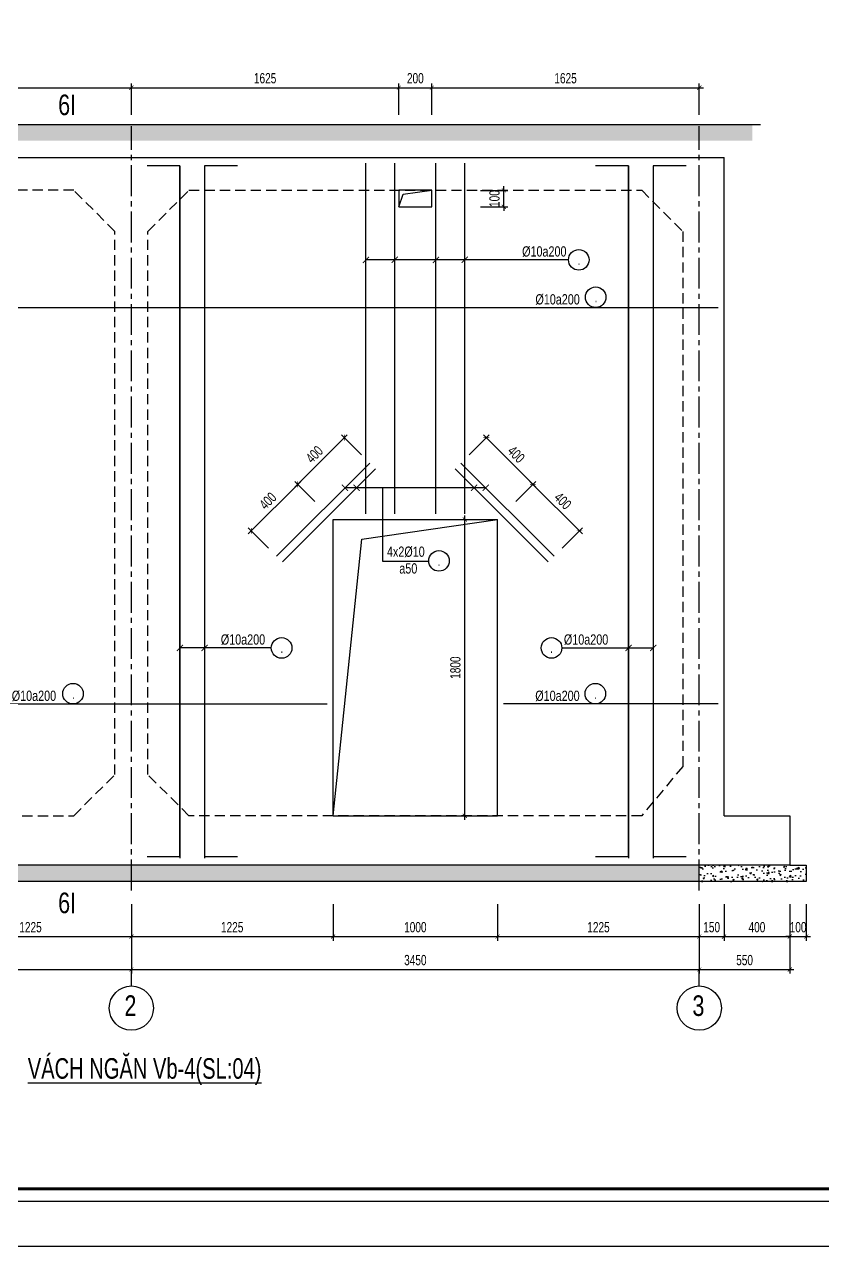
# Model space of a CAD drawing. Header units: millimetres. Extents: x -743195 to -406795, y -426565 to -367165.
# Drawn here: x -465771 to -446379, y -426565 to -396865 of the extents above; entities that cross this region are included whole.
import ezdxf
from ezdxf.enums import TextEntityAlignment as Align

# ---------------------------------------------------------------- set-up
doc = ezdxf.new("R2010")
doc.units = ezdxf.units.MM
doc.header["$LTSCALE"] = 1000
doc.header["$MEASUREMENT"] = 0
doc.linetypes.add('CENTER2', pattern=[1.125, 0.75, -0.125, 0.125, -0.125])
doc.linetypes.add('HIDDEN', pattern=[0.375, 0.25, -0.125])
for name, color, linetype in [('004HIDDEN', 252, 'HIDDEN'), ('8', 8, 'Continuous'), ('CDC-KHUNGTEN', 7, 'Continuous'), ('CDC.01.AXIS', 160, 'CENTER2'), ('CDC.02.DIM', 1, 'Continuous'), ('CDC.03.BORDER', 3, 'Continuous'), ('CDC.05.STEEL', 4, 'Continuous'), ('CDC.06.TEXT', 2, 'Continuous'), ('CDC.10.HATCH', 251, 'Continuous'), ('CDC.14.STEELNUM', 3, 'Continuous'), ('CDC.16.BIGTEXT', 6, 'Continuous'), ('DIM', 1, 'Continuous'), ('KCS_CHI', 1, 'Continuous')]:
    doc.layers.add(name, color=color, linetype=linetype)
doc.styles.add('ARIAL', font='arial.ttf', dxfattribs={"width": 0.7})
doc.styles.add('KCS_SMTEXT', font='arial.ttf', dxfattribs={"width": 0.7})
doc.dimstyles.new('1.25', dxfattribs={"dimscale": 100, "dimtxt": 2.5, "dimasz": 1, "dimexe": 1, "dimexo": 0, "dimgap": 1, "dimtad": 1, "dimdec": 0, "dimlfac": 0.25, "dimdsep": 46, "dimtxsty": 'ARIAL', "dimblk": 'ARCHTICK', "dimcen": 1, "dimdle": 1, "dimclrd": 1, "dimclre": 1, "dimclrt": 2, "dimadec": 0, "dimazin": 0, "dimtfac": 0.00072, "dimtdec": 0, "dimtix": 1, "dimtmove": 2, "dimatfit": 3, "dimldrblk": 'ARCHTICK', "dimfxl": 1, "dimtolj": 1, "dimarcsym": 0})

# ---------------------------------------------------------------- blocks, each defined once
blk = doc.blocks.new('_ArchTick')
at = {"color": 0, "linetype": 'ByBlock', "const_width": 0.15}
blk.add_lwpolyline([(-0.5, -0.5), (0.5, 0.5)], dxfattribs=at)
blk = doc.blocks.new('*D215')
at = {"layer": 'CDC.02.DIM', "color": 1, "lineweight": -2, "transparency": 16777216}
for p, q in [((-476973, -418243), (-476973, -419933)), ((-463173, -418243), (-463173, -419933)), ((-477073, -419833), (-463073, -419833))]:
    blk.add_line(p, q, dxfattribs=at)
at = {"layer": 'Defpoints', "color": 0, "transparency": 16777216}
for p in [(-476973, -418243), (-463173, -418243), (-463173, -419833)]:
    blk.add_point(p, dxfattribs=at)
at = {"layer": 'CDC.02.DIM', "color": 1, "lineweight": -2, "transparency": 16777216, "xscale": 100, "yscale": 100, "zscale": 100, "rotation": 180}
blk.add_blockref('_ArchTick', (-476973, -419833), dxfattribs=at)
at = {"layer": 'CDC.02.DIM', "color": 1, "lineweight": -2, "transparency": 16777216, "xscale": 100, "yscale": 100, "zscale": 100}
blk.add_blockref('_ArchTick', (-463173, -419833), dxfattribs=at)
at = {"layer": 'CDC.02.DIM', "color": 2, "transparency": 16777216, "insert": (-470073, -419605), "char_height": 250, "attachment_point": 5, "style": 'ARIAL'}
blk.add_mtext('\\A1;3450', dxfattribs=at)
blk = doc.blocks.new('*D216')
at = {"layer": 'CDC.02.DIM', "color": 1, "lineweight": -2, "transparency": 16777216}
for p, q in [((-463173, -418243), (-463173, -419132)), ((-458273, -418243), (-458273, -419132)), ((-463273, -419032), (-458173, -419032))]:
    blk.add_line(p, q, dxfattribs=at)
at = {"layer": 'Defpoints', "color": 0, "transparency": 16777216}
for p in [(-463173, -418243), (-458273, -418243), (-458273, -419032)]:
    blk.add_point(p, dxfattribs=at)
at = {"layer": 'CDC.02.DIM', "color": 1, "lineweight": -2, "transparency": 16777216, "xscale": 100, "yscale": 100, "zscale": 100, "rotation": 180}
blk.add_blockref('_ArchTick', (-463173, -419032), dxfattribs=at)
at = {"layer": 'CDC.02.DIM', "color": 1, "lineweight": -2, "transparency": 16777216, "xscale": 100, "yscale": 100, "zscale": 100}
blk.add_blockref('_ArchTick', (-458273, -419032), dxfattribs=at)
at = {"layer": 'CDC.02.DIM', "color": 2, "transparency": 16777216, "insert": (-460723, -418805), "char_height": 250, "attachment_point": 5, "style": 'ARIAL'}
blk.add_mtext('\\A1;1225', dxfattribs=at)
blk = doc.blocks.new('*D217')
at = {"layer": 'CDC.02.DIM', "color": 1, "lineweight": -2, "transparency": 16777216}
for p, q in [((-449373, -418243), (-449373, -419132)), ((-448773, -418243), (-448773, -419132)), ((-449473, -419032), (-448673, -419032))]:
    blk.add_line(p, q, dxfattribs=at)
at = {"layer": 'Defpoints', "color": 0, "transparency": 16777216}
for p in [(-449373, -418243), (-448773, -418243), (-448773, -419032)]:
    blk.add_point(p, dxfattribs=at)
at = {"layer": 'CDC.02.DIM', "color": 1, "lineweight": -2, "transparency": 16777216, "xscale": 100, "yscale": 100, "zscale": 100, "rotation": 180}
blk.add_blockref('_ArchTick', (-449373, -419032), dxfattribs=at)
at = {"layer": 'CDC.02.DIM', "color": 1, "lineweight": -2, "transparency": 16777216, "xscale": 100, "yscale": 100, "zscale": 100}
blk.add_blockref('_ArchTick', (-448773, -419032), dxfattribs=at)
at = {"layer": 'CDC.02.DIM', "color": 2, "transparency": 16777216, "insert": (-449073, -418805), "char_height": 250, "attachment_point": 5, "style": 'ARIAL'}
blk.add_mtext('\\A1;150', dxfattribs=at)
blk = doc.blocks.new('*D218')
at = {"layer": 'CDC.02.DIM', "color": 1, "lineweight": -2, "transparency": 16777216}
for p, q in [((-448773, -418243), (-448773, -419132)), ((-447173, -418243), (-447173, -419132)), ((-448873, -419032), (-447073, -419032))]:
    blk.add_line(p, q, dxfattribs=at)
at = {"layer": 'Defpoints', "color": 0, "transparency": 16777216}
for p in [(-448773, -418243), (-447173, -418243), (-447173, -419032)]:
    blk.add_point(p, dxfattribs=at)
at = {"layer": 'CDC.02.DIM', "color": 1, "lineweight": -2, "transparency": 16777216, "xscale": 100, "yscale": 100, "zscale": 100, "rotation": 180}
blk.add_blockref('_ArchTick', (-448773, -419032), dxfattribs=at)
at = {"layer": 'CDC.02.DIM', "color": 1, "lineweight": -2, "transparency": 16777216, "xscale": 100, "yscale": 100, "zscale": 100}
blk.add_blockref('_ArchTick', (-447173, -419032), dxfattribs=at)
at = {"layer": 'CDC.02.DIM', "color": 2, "transparency": 16777216, "insert": (-447973, -418805), "char_height": 250, "attachment_point": 5, "style": 'ARIAL'}
blk.add_mtext('\\A1;400', dxfattribs=at)
blk = doc.blocks.new('*D219')
at = {"layer": 'CDC.02.DIM', "color": 1, "lineweight": -2, "transparency": 16777216}
for p, q in [((-447173, -418243), (-447173, -419132)), ((-446773, -418243), (-446773, -419132)), ((-447173, -419032), (-447273, -419032)), ((-447173, -419032), (-446773, -419032)), ((-446773, -419032), (-446673, -419032))]:
    blk.add_line(p, q, dxfattribs=at)
at = {"layer": 'Defpoints', "color": 0, "transparency": 16777216}
for p in [(-447173, -418243), (-446773, -418243), (-446773, -419032)]:
    blk.add_point(p, dxfattribs=at)
at = {"layer": 'CDC.02.DIM', "color": 1, "lineweight": -2, "transparency": 16777216, "xscale": 100, "yscale": 100, "zscale": 100}
blk.add_blockref('_ArchTick', (-447173, -419032), dxfattribs=at)
at = {"layer": 'CDC.02.DIM', "color": 1, "lineweight": -2, "transparency": 16777216, "xscale": 100, "yscale": 100, "zscale": 100, "rotation": 180}
blk.add_blockref('_ArchTick', (-446773, -419032), dxfattribs=at)
at = {"layer": 'CDC.02.DIM', "color": 2, "transparency": 16777216, "insert": (-446973, -418805), "char_height": 250, "attachment_point": 5, "style": 'ARIAL'}
blk.add_mtext('\\A1;100', dxfattribs=at)
blk = doc.blocks.new('*D220')
at = {"layer": 'CDC.02.DIM', "color": 1, "lineweight": -2, "transparency": 16777216}
for p, q in [((-463173, -418243), (-463173, -419933)), ((-449373, -418243), (-449373, -419933)), ((-463273, -419833), (-449273, -419833))]:
    blk.add_line(p, q, dxfattribs=at)
at = {"layer": 'Defpoints', "color": 0, "transparency": 16777216}
for p in [(-463173, -418243), (-449373, -418243), (-449373, -419833)]:
    blk.add_point(p, dxfattribs=at)
at = {"layer": 'CDC.02.DIM', "color": 1, "lineweight": -2, "transparency": 16777216, "xscale": 100, "yscale": 100, "zscale": 100, "rotation": 180}
blk.add_blockref('_ArchTick', (-463173, -419833), dxfattribs=at)
at = {"layer": 'CDC.02.DIM', "color": 1, "lineweight": -2, "transparency": 16777216, "xscale": 100, "yscale": 100, "zscale": 100}
blk.add_blockref('_ArchTick', (-449373, -419833), dxfattribs=at)
at = {"layer": 'CDC.02.DIM', "color": 2, "transparency": 16777216, "insert": (-456273, -419605), "char_height": 250, "attachment_point": 5, "style": 'ARIAL'}
blk.add_mtext('\\A1;3450', dxfattribs=at)
blk = doc.blocks.new('*D221')
at = {"layer": 'CDC.02.DIM', "color": 1, "lineweight": -2, "transparency": 16777216}
for p, q in [((-449373, -418243), (-449373, -419933)), ((-447173, -418243), (-447173, -419933)), ((-449473, -419833), (-447073, -419833))]:
    blk.add_line(p, q, dxfattribs=at)
at = {"layer": 'Defpoints', "color": 0, "transparency": 16777216}
for p in [(-449373, -418243), (-447173, -418243), (-447173, -419833)]:
    blk.add_point(p, dxfattribs=at)
at = {"layer": 'CDC.02.DIM', "color": 1, "lineweight": -2, "transparency": 16777216, "xscale": 100, "yscale": 100, "zscale": 100, "rotation": 180}
blk.add_blockref('_ArchTick', (-449373, -419833), dxfattribs=at)
at = {"layer": 'CDC.02.DIM', "color": 1, "lineweight": -2, "transparency": 16777216, "xscale": 100, "yscale": 100, "zscale": 100}
blk.add_blockref('_ArchTick', (-447173, -419833), dxfattribs=at)
at = {"layer": 'CDC.02.DIM', "color": 2, "transparency": 16777216, "insert": (-448273, -419605), "char_height": 250, "attachment_point": 5, "style": 'ARIAL'}
blk.add_mtext('\\A1;550', dxfattribs=at)
blk = doc.blocks.new('*D226')
at = {"layer": 'CDC.02.DIM', "color": 1, "lineweight": -2, "transparency": 16777216}
for p, q in [((-468073, -418243), (-468073, -419132)), ((-463173, -418243), (-463173, -419132)), ((-468173, -419032), (-463073, -419032))]:
    blk.add_line(p, q, dxfattribs=at)
at = {"layer": 'Defpoints', "color": 0, "transparency": 16777216}
for p in [(-468073, -418243), (-463173, -418243), (-463173, -419032)]:
    blk.add_point(p, dxfattribs=at)
at = {"layer": 'CDC.02.DIM', "color": 1, "lineweight": -2, "transparency": 16777216, "xscale": 100, "yscale": 100, "zscale": 100, "rotation": 180}
blk.add_blockref('_ArchTick', (-468073, -419032), dxfattribs=at)
at = {"layer": 'CDC.02.DIM', "color": 1, "lineweight": -2, "transparency": 16777216, "xscale": 100, "yscale": 100, "zscale": 100}
blk.add_blockref('_ArchTick', (-463173, -419032), dxfattribs=at)
at = {"layer": 'CDC.02.DIM', "color": 2, "transparency": 16777216, "insert": (-465623, -418805), "char_height": 250, "attachment_point": 5, "style": 'ARIAL'}
blk.add_mtext('\\A1;1225', dxfattribs=at)
blk = doc.blocks.new('*D235')
at = {"layer": 'CDC.02.DIM', "color": 1, "lineweight": -2, "transparency": 16777216}
for p, q in [((-455656, -408897), (-454972, -408897)), ((-455072, -416197), (-455072, -408797)), ((-455656, -416097), (-454972, -416097))]:
    blk.add_line(p, q, dxfattribs=at)
at = {"layer": 'Defpoints', "color": 0, "transparency": 16777216}
for p in [(-455656, -408897), (-455072, -408897), (-455656, -416097)]:
    blk.add_point(p, dxfattribs=at)
at = {"layer": 'CDC.02.DIM', "color": 1, "lineweight": -2, "transparency": 16777216, "xscale": 100, "yscale": 100, "zscale": 100}
for p, rotation in [((-455072, -408897), 90), ((-455072, -416097), 270)]:
    blk.add_blockref('_ArchTick', p, dxfattribs=dict(at, rotation=rotation))
at = {"layer": 'CDC.02.DIM', "color": 2, "transparency": 16777216, "insert": (-455299, -412497), "char_height": 250, "attachment_point": 5, "rotation": 90, "style": 'ARIAL'}
blk.add_mtext('\\A1;1800', dxfattribs=at)
blk = doc.blocks.new('*D238')
at = {"layer": 'CDC.02.DIM', "color": 1, "lineweight": -2, "transparency": 16777216}
for p, q in [((-459200, -408111), (-457928, -406838)), ((-457581, -407327), (-458069, -406838)), ((-458712, -408458), (-459200, -407970))]:
    blk.add_line(p, q, dxfattribs=at)
at = {"layer": 'Defpoints', "color": 0, "transparency": 16777216}
for p in [(-457998, -406909), (-457581, -407327), (-458712, -408458)]:
    blk.add_point(p, dxfattribs=at)
at = {"layer": 'CDC.02.DIM', "color": 1, "lineweight": -2, "transparency": 16777216, "xscale": 100, "yscale": 100, "zscale": 100}
for p, rotation in [((-457998, -406909), 45.00000000000148), ((-459130, -408040), 225.0000000000015)]:
    blk.add_blockref('_ArchTick', p, dxfattribs=dict(at, rotation=rotation))
at = {"layer": 'CDC.02.DIM', "color": 2, "transparency": 16777216, "insert": (-458725, -407314), "char_height": 250, "attachment_point": 5, "rotation": 45, "style": 'ARIAL'}
blk.add_mtext('\\A1;400', dxfattribs=at)
blk = doc.blocks.new('*D239')
at = {"layer": 'CDC.02.DIM', "color": 1, "lineweight": -2, "transparency": 16777216}
for p, q in [((-460332, -409242), (-459059, -407970)), ((-458712, -408458), (-459200, -407970)), ((-459843, -409589), (-460332, -409101))]:
    blk.add_line(p, q, dxfattribs=at)
at = {"layer": 'Defpoints', "color": 0, "transparency": 16777216}
for p in [(-459130, -408040), (-458712, -408458), (-459843, -409589)]:
    blk.add_point(p, dxfattribs=at)
at = {"layer": 'CDC.02.DIM', "color": 1, "lineweight": -2, "transparency": 16777216, "xscale": 100, "yscale": 100, "zscale": 100}
for p, rotation in [((-459130, -408040), 44.99999999999853), ((-460261, -409172), 224.9999999999985)]:
    blk.add_blockref('_ArchTick', p, dxfattribs=dict(at, rotation=rotation))
at = {"layer": 'CDC.02.DIM', "color": 2, "transparency": 16777216, "insert": (-459856, -408445), "char_height": 250, "attachment_point": 5, "rotation": 45, "style": 'ARIAL'}
blk.add_mtext('\\A1;400', dxfattribs=at)
blk = doc.blocks.new('*D240')
at = {"layer": 'CDC.02.DIM', "color": 1, "lineweight": -2, "transparency": 16777216}
for p, q in [((-454966, -407327), (-454478, -406838)), ((-453346, -408111), (-454619, -406838)), ((-453835, -408458), (-453346, -407970))]:
    blk.add_line(p, q, dxfattribs=at)
at = {"layer": 'Defpoints', "color": 0, "transparency": 16777216}
for p in [(-454548, -406909), (-454966, -407327), (-453835, -408458)]:
    blk.add_point(p, dxfattribs=at)
at = {"layer": 'CDC.02.DIM', "color": 1, "lineweight": -2, "transparency": 16777216, "xscale": 100, "yscale": 100, "zscale": 100}
for p, rotation in [((-454548, -406909), 134.9999999999985), ((-453417, -408040), 314.9999999999985)]:
    blk.add_blockref('_ArchTick', p, dxfattribs=dict(at, rotation=rotation))
at = {"layer": 'CDC.02.DIM', "color": 2, "transparency": 16777216, "insert": (-453822, -407314), "char_height": 250, "attachment_point": 5, "rotation": 315, "style": 'ARIAL'}
blk.add_mtext('\\A1;400', dxfattribs=at)
blk = doc.blocks.new('*D241')
at = {"layer": 'CDC.02.DIM', "color": 1, "lineweight": -2, "transparency": 16777216}
for p, q in [((-453835, -408458), (-453346, -407970)), ((-452215, -409242), (-453488, -407970)), ((-452703, -409589), (-452215, -409101))]:
    blk.add_line(p, q, dxfattribs=at)
at = {"layer": 'Defpoints', "color": 0, "transparency": 16777216}
for p in [(-453417, -408040), (-453835, -408458), (-452703, -409589)]:
    blk.add_point(p, dxfattribs=at)
at = {"layer": 'CDC.02.DIM', "color": 1, "lineweight": -2, "transparency": 16777216, "xscale": 100, "yscale": 100, "zscale": 100}
for p, rotation in [((-453417, -408040), 135.0000000000015), ((-452286, -409172), 315.0000000000015)]:
    blk.add_blockref('_ArchTick', p, dxfattribs=dict(at, rotation=rotation))
at = {"layer": 'CDC.02.DIM', "color": 2, "transparency": 16777216, "insert": (-452690, -408445), "char_height": 250, "attachment_point": 5, "rotation": 315, "style": 'ARIAL'}
blk.add_mtext('\\A1;400', dxfattribs=at)
blk = doc.blocks.new('*D244')
at = {"layer": 'CDC.02.DIM', "color": 1, "lineweight": -2, "transparency": 16777216}
for p, q in [((-456773, -398402), (-455773, -398402)), ((-456673, -399066), (-456673, -398302)), ((-455873, -399066), (-455873, -398302))]:
    blk.add_line(p, q, dxfattribs=at)
at = {"layer": 'Defpoints', "color": 0, "transparency": 16777216}
for p in [(-455873, -398402), (-456673, -399066), (-455873, -399066)]:
    blk.add_point(p, dxfattribs=at)
at = {"layer": 'CDC.02.DIM', "color": 1, "lineweight": -2, "transparency": 16777216, "xscale": 100, "yscale": 100, "zscale": 100, "rotation": 180}
blk.add_blockref('_ArchTick', (-456673, -398402), dxfattribs=at)
at = {"layer": 'CDC.02.DIM', "color": 1, "lineweight": -2, "transparency": 16777216, "xscale": 100, "yscale": 100, "zscale": 100}
blk.add_blockref('_ArchTick', (-455873, -398402), dxfattribs=at)
at = {"layer": 'CDC.02.DIM', "color": 2, "transparency": 16777216, "insert": (-456273, -398174), "char_height": 250, "attachment_point": 5, "style": 'ARIAL'}
blk.add_mtext('\\A1;200', dxfattribs=at)
blk = doc.blocks.new('*D245')
at = {"layer": 'CDC.02.DIM', "color": 1, "lineweight": -2, "transparency": 16777216}
for p, q in [((-454691, -400897), (-454022, -400897)), ((-454122, -400897), (-454122, -400797)), ((-454122, -401297), (-454122, -400897)), ((-454691, -401297), (-454022, -401297)), ((-454122, -401297), (-454122, -401397))]:
    blk.add_line(p, q, dxfattribs=at)
at = {"layer": 'Defpoints', "color": 0, "transparency": 16777216}
for p in [(-454691, -400897), (-454122, -400897), (-454691, -401297)]:
    blk.add_point(p, dxfattribs=at)
at = {"layer": 'CDC.02.DIM', "color": 1, "lineweight": -2, "transparency": 16777216, "xscale": 100, "yscale": 100, "zscale": 100}
for p, rotation in [((-454122, -400897), 270), ((-454122, -401297), 90)]:
    blk.add_blockref('_ArchTick', p, dxfattribs=dict(at, rotation=rotation))
at = {"layer": 'CDC.02.DIM', "color": 2, "transparency": 16777216, "insert": (-454349, -401097), "char_height": 250, "attachment_point": 5, "rotation": 90, "style": 'ARIAL'}
blk.add_mtext('\\A1;100', dxfattribs=at)
blk = doc.blocks.new('*D247')
at = {"layer": 'CDC.02.DIM', "color": 1, "lineweight": -2, "transparency": 16777216}
for p, q in [((-469773, -398402), (-463073, -398402)), ((-469673, -399066), (-469673, -398302)), ((-463173, -399066), (-463173, -398302))]:
    blk.add_line(p, q, dxfattribs=at)
at = {"layer": 'Defpoints', "color": 0, "transparency": 16777216}
for p in [(-463173, -398402), (-469673, -399066), (-463173, -399066)]:
    blk.add_point(p, dxfattribs=at)
at = {"layer": 'CDC.02.DIM', "color": 1, "lineweight": -2, "transparency": 16777216, "xscale": 100, "yscale": 100, "zscale": 100, "rotation": 180}
blk.add_blockref('_ArchTick', (-469673, -398402), dxfattribs=at)
at = {"layer": 'CDC.02.DIM', "color": 1, "lineweight": -2, "transparency": 16777216, "xscale": 100, "yscale": 100, "zscale": 100}
blk.add_blockref('_ArchTick', (-463173, -398402), dxfattribs=at)
at = {"layer": 'CDC.02.DIM', "color": 2, "transparency": 16777216, "insert": (-466423, -398174), "char_height": 250, "attachment_point": 5, "style": 'ARIAL'}
blk.add_mtext('\\A1;1625', dxfattribs=at)
blk = doc.blocks.new('*D248')
at = {"layer": 'CDC.02.DIM', "color": 1, "lineweight": -2, "transparency": 16777216}
for p, q in [((-463273, -398402), (-456573, -398402)), ((-463173, -399066), (-463173, -398302)), ((-456673, -399066), (-456673, -398302))]:
    blk.add_line(p, q, dxfattribs=at)
at = {"layer": 'Defpoints', "color": 0, "transparency": 16777216}
for p in [(-456673, -398402), (-463173, -399066), (-456673, -399066)]:
    blk.add_point(p, dxfattribs=at)
at = {"layer": 'CDC.02.DIM', "color": 1, "lineweight": -2, "transparency": 16777216, "xscale": 100, "yscale": 100, "zscale": 100, "rotation": 180}
blk.add_blockref('_ArchTick', (-463173, -398402), dxfattribs=at)
at = {"layer": 'CDC.02.DIM', "color": 1, "lineweight": -2, "transparency": 16777216, "xscale": 100, "yscale": 100, "zscale": 100}
blk.add_blockref('_ArchTick', (-456673, -398402), dxfattribs=at)
at = {"layer": 'CDC.02.DIM', "color": 2, "transparency": 16777216, "insert": (-459923, -398174), "char_height": 250, "attachment_point": 5, "style": 'ARIAL'}
blk.add_mtext('\\A1;1625', dxfattribs=at)
blk = doc.blocks.new('*D249')
at = {"layer": 'CDC.02.DIM', "color": 1, "lineweight": -2, "transparency": 16777216}
for p, q in [((-455973, -398402), (-449273, -398402)), ((-455873, -399066), (-455873, -398302)), ((-449373, -399066), (-449373, -398302))]:
    blk.add_line(p, q, dxfattribs=at)
at = {"layer": 'Defpoints', "color": 0, "transparency": 16777216}
for p in [(-449373, -398402), (-455873, -399066), (-449373, -399066)]:
    blk.add_point(p, dxfattribs=at)
at = {"layer": 'CDC.02.DIM', "color": 1, "lineweight": -2, "transparency": 16777216, "xscale": 100, "yscale": 100, "zscale": 100, "rotation": 180}
blk.add_blockref('_ArchTick', (-455873, -398402), dxfattribs=at)
at = {"layer": 'CDC.02.DIM', "color": 1, "lineweight": -2, "transparency": 16777216, "xscale": 100, "yscale": 100, "zscale": 100}
blk.add_blockref('_ArchTick', (-449373, -398402), dxfattribs=at)
at = {"layer": 'CDC.02.DIM', "color": 2, "transparency": 16777216, "insert": (-452623, -398174), "char_height": 250, "attachment_point": 5, "style": 'ARIAL'}
blk.add_mtext('\\A1;1625', dxfattribs=at)
blk = doc.blocks.new('*D275')
at = {"layer": 'CDC.02.DIM', "color": 1, "lineweight": -2, "transparency": 16777216}
for p, q in [((-458273, -418243), (-458273, -419132)), ((-454273, -418243), (-454273, -419132)), ((-458373, -419032), (-454173, -419032))]:
    blk.add_line(p, q, dxfattribs=at)
at = {"layer": 'Defpoints', "color": 0, "transparency": 16777216}
for p in [(-458273, -418243), (-454273, -418243), (-454273, -419032)]:
    blk.add_point(p, dxfattribs=at)
at = {"layer": 'CDC.02.DIM', "color": 1, "lineweight": -2, "transparency": 16777216, "xscale": 100, "yscale": 100, "zscale": 100, "rotation": 180}
blk.add_blockref('_ArchTick', (-458273, -419032), dxfattribs=at)
at = {"layer": 'CDC.02.DIM', "color": 1, "lineweight": -2, "transparency": 16777216, "xscale": 100, "yscale": 100, "zscale": 100}
blk.add_blockref('_ArchTick', (-454273, -419032), dxfattribs=at)
at = {"layer": 'CDC.02.DIM', "color": 2, "transparency": 16777216, "insert": (-456273, -418805), "char_height": 250, "attachment_point": 5, "style": 'ARIAL'}
blk.add_mtext('\\A1;1000', dxfattribs=at)
blk = doc.blocks.new('*D276')
at = {"layer": 'CDC.02.DIM', "color": 1, "lineweight": -2, "transparency": 16777216}
for p, q in [((-454273, -418243), (-454273, -419132)), ((-449373, -418243), (-449373, -419132)), ((-454373, -419032), (-449273, -419032))]:
    blk.add_line(p, q, dxfattribs=at)
at = {"layer": 'Defpoints', "color": 0, "transparency": 16777216}
for p in [(-454273, -418243), (-449373, -418243), (-449373, -419032)]:
    blk.add_point(p, dxfattribs=at)
at = {"layer": 'CDC.02.DIM', "color": 1, "lineweight": -2, "transparency": 16777216, "xscale": 100, "yscale": 100, "zscale": 100, "rotation": 180}
blk.add_blockref('_ArchTick', (-454273, -419032), dxfattribs=at)
at = {"layer": 'CDC.02.DIM', "color": 1, "lineweight": -2, "transparency": 16777216, "xscale": 100, "yscale": 100, "zscale": 100}
blk.add_blockref('_ArchTick', (-449373, -419032), dxfattribs=at)
at = {"layer": 'CDC.02.DIM', "color": 2, "transparency": 16777216, "insert": (-451823, -418805), "char_height": 250, "attachment_point": 5, "style": 'ARIAL'}
blk.add_mtext('\\A1;1225', dxfattribs=at)
blk = doc.blocks.new('KHUNG A1')
at = {"layer": 'CDC-KHUNGTEN', "color": 8}
blk.add_lwpolyline([(10368.18, 709.17), (10447.22, 709.17), (10447.22, 1281.17), (9647.22, 1281.17), (9647.22, 709.17), (10368.18, 709.17)], dxfattribs=at)
at = {"layer": 'CDC-KHUNGTEN', "color": 255, "lineweight": 60}
blk.add_lwpolyline([(10366.22, 712.17), (10366.22, 1278.17), (9650.22, 1278.17), (9650.22, 712.17), (10366.22, 712.17)], close=True, dxfattribs=at)
at = {"layer": 'Defpoints', "color": 1, "ltscale": 0.2}
blk.add_lwpolyline([(9617.22, 698.17), (9617.22, 1292.17), (10458.22, 1292.17), (10458.22, 698.17), (9617.22, 698.17)], close=True, dxfattribs=at)

msp = doc.modelspace()

# ---------------------------------------------------------------- hatches: boundary and pattern name
at = {"layer": '8'}
h = msp.add_hatch(dxfattribs=at)
h.set_pattern_fill('AR-HBONE', color=256, scale=32, angle=49.95578)
h.set_pattern_definition([(94.95578, (-872878.64, -392673.22), (-138.579015, 116.46397), [384, -128]), (184.95578, (-872889.7, -392545.7), (-138.579015, 116.46397), [384, -128])])
h.paths.add_polyline_path([(-448085.8, -399689.3), (-448085.8, -399296.7), (-478461.4, -399296.7), (-478461.4, -399689.3)])
at = {"layer": 'CDC.10.HATCH'}
h = msp.add_hatch(dxfattribs=at)
h.set_pattern_fill('AR-CONC', color=256, scale=50, style=0)
h.set_pattern_definition([(50, (-439193.08, -206012.48), (358.6301, -31.37607), [37.5, -412.5]), (355, (-439193.08, -206012.48), (-69.37567, 376.09607), [30, -330]), (100.4514, (-439163.2, -206015.1), (289.2547, 344.71977), [31.8701, -350.57106]), (46.1842, (-439193.1, -205912.48), (533.6205, -82.7595), [56.25, -618.75]), (96.6356, (-439148.6, -205919.37), (467.3314, 487.0589), [47.8051, -525.8565]), (351.1842, (-439193.1, -205912.5), (467.331, 487.0593), [45, -495]), (21, (-439143.08, -205937.48), (298.45353, -201.30945), [37.5, -412.5]), (326, (-439143.08, -205937.48), (121.65767, 362.575), [30, -330]), (71.4514, (-439118.2, -205954.25), (420.1113, 161.26525), [31.8701, -350.57106]), (37.5, (-439193.08, -206012.48), (6.07993, 166.44693), [0, -326, 0, -335, 0, -331.25]), (7.5, (-439193.08, -206012.48), (131.53477, 197.20586), [0, -191, 0, -318.5, 0, -126.25]), (327.5, (-439304.58, -206012.48), (266.91122, -11.27744), [0, -125, 0, -390, 0, -517.5]), (317.5, (-439354.58, -206012.48), (291.59308, 50.0525), [0, -162.5, 0, -259, 0, -367.5])])
h.paths.add_polyline_path([(-449573.3, -417296.7), (-463173.3, -417296.7), (-463173.3, -417696.7), (-449573.3, -417696.7)])
h.paths.add_polyline_path([(-463173.3, -417296.7), (-476773.3, -417296.7), (-476773.3, -417696.7), (-463173.3, -417696.7)])
h.paths.add_polyline_path([(-477573.3, -417296.7), (-477573.3, -417696.7), (-476773.3, -417696.7), (-476773.3, -417296.7)])
h.paths.add_polyline_path([(-449373.3, -417696.7), (-449373.3, -417296.7), (-449573.3, -417296.7), (-449573.3, -417696.7)])
h = msp.add_hatch(dxfattribs=at)
h.set_pattern_fill('AR-CONC', color=256, scale=50, style=0)
h.set_pattern_definition([(50, (5953.38, 2198.7), (358.63009, -31.37607), [37.5, -412.5]), (355, (5953.38, 2198.7), (-69.37567, 376.09607), [30, -330]), (100.4514, (5983.26, 2196.1), (289.2547, 344.71977), [31.8701, -350.57106]), (46.1842, (5953.4, 2298.7), (533.62052, -82.7595), [56.25, -618.75]), (96.6356, (5997.85, 2291.8), (467.33135, 487.05894), [47.80514, -525.8565]), (351.1842, (5953.4, 2298.7), (467.33097, 487.0593), [45, -495]), (21, (6003.38, 2273.7), (298.45353, -201.30945), [37.5, -412.5]), (326, (6003.38, 2273.7), (121.65767, 362.57502), [30, -330]), (71.4514, (6028.25, 2256.94), (420.11131, 161.26525), [31.8701, -350.57106]), (37.5, (5953.38, 2198.71), (6.079928, 166.446927), [0, -326, 0, -335, 0, -331.25]), (7.5, (5953.38, 2198.71), (131.53477, 197.205856), [0, -191, 0, -318.5, 0, -126.25]), (327.5, (5841.88, 2198.71), (266.911218, -11.277436), [0, -125, 0, -390, 0, -517.5]), (317.5, (5791.88, 2198.71), (291.593085, 50.05249), [0, -162.5, 0, -259, 0, -367.5])])
h.paths.add_polyline_path([(-446773.3, -417296.7), (-447173.3, -417296.7), (-449373.3, -417296.7), (-449373.3, -417696.7), (-447173.3, -417696.7), (-446773.3, -417696.7)])

# ---------------------------------------------------------------- linework, layer by layer
at = {"layer": '004HIDDEN', "elevation": 0}
for points in [[(-476573.3, -415096.7), (-475573.3, -416096.7), (-464573.3, -416096.7), (-463573.3, -415096.7), (-463573.3, -401896.7), (-464573.3, -400896.7), (-475573.3, -400896.7), (-476573.3, -401896.7)], [(-449773.3, -414896.7), (-450773.3, -416096.7), (-461773.3, -416096.7), (-462773.3, -415096.7), (-462773.3, -401896.7), (-461773.3, -400896.7), (-450773.3, -400896.7), (-449773.3, -401896.7)]]:
    msp.add_lwpolyline(points, close=True, dxfattribs=at)
at = {"layer": 'CDC.01.AXIS'}
for p, q in [((-463173.3, -417911.1), (-463173.3, -399338.3)), ((-449373.3, -417911.1), (-449373.3, -399338.3))]:
    msp.add_line(p, q, dxfattribs=at)
at = {"layer": 'CDC.03.BORDER'}
for p, q in [((-478503, -399296.7), (-447885.8, -399296.7)), ((-448773.3, -416096.7), (-448773.3, -400096.7))]:
    msp.add_line(p, q, dxfattribs=at)
at = {"layer": 'CDC.03.BORDER', "ltscale": 5}
for p, q in [((-477573.3, -400096.7), (-448773.3, -400096.7)), ((-458273.3, -416096.7), (-458273.3, -408896.7)), ((-458273.3, -408896.7), (-454273.3, -408896.7)), ((-454273.3, -416096.7), (-454273.3, -408896.7)), ((-458273.3, -416096.7), (-454273.3, -416096.7)), ((-448773.3, -416096.7), (-447173.3, -416096.7)), ((-447173.3, -416096.7), (-447173.3, -417296.7)), ((-447173.3, -417296.7), (-477573.3, -417296.7))]:
    msp.add_line(p, q, dxfattribs=at)
at = {"layer": 'CDC.03.BORDER', "elevation": 0}
msp.add_lwpolyline([(-456673.3, -401296.7), (-455873.3, -401296.7), (-455873.3, -400896.7), (-456673.3, -400896.7)], close=True, dxfattribs=at)
at = {"layer": 'CDC.05.STEEL', "ltscale": 5}
for p, q in [((-461992.4, -400304.7), (-461992.4, -417124.5)), ((-461392.4, -400304.7), (-461392.4, -417124.5)), ((-457473.3, -408756.7), (-457473.3, -400236.7)), ((-456773.3, -408756.7), (-456773.3, -400236.7)), ((-455773.3, -408756.7), (-455773.3, -400236.7)), ((-455073.3, -408756.7), (-455073.3, -400236.7)), ((-451094.5, -400304.7), (-451094.5, -417124.5)), ((-450494.5, -400304.7), (-450494.5, -417124.5)), ((-477433.3, -403745), (-448913.3, -403745)), ((-457382.3, -407524.9), (-459645.1, -409787.7)), ((-457240.9, -407666.3), (-459503.7, -409929.1)), ((-455305.7, -407666.3), (-453042.9, -409929.1)), ((-455164.2, -407524.9), (-452901.5, -409787.7)), ((-467933.3, -413379.7), (-458413.3, -413379.7)), ((-448913.3, -413379.7), (-454133.3, -413379.7))]:
    msp.add_line(p, q, dxfattribs=at)
at = {"layer": 'CDC.05.STEEL', "ltscale": 5, "elevation": 0}
for points in [[(-462792.4, -417087.3), (-461992.4, -417087.3), (-461992.4, -400304.7), (-462792.4, -400304.7)], [(-460592.4, -400304.7), (-461392.4, -400304.7), (-461392.4, -417087.3), (-460592.4, -417087.3)], [(-451894.5, -417087.3), (-451094.5, -417087.3), (-451094.5, -400304.7), (-451894.5, -400304.7)], [(-449694.5, -400304.7), (-450494.5, -400304.7), (-450494.5, -417087.3), (-449694.5, -417087.3)]]:
    msp.add_lwpolyline(points, dxfattribs=at)
at = {"layer": 'CDC.14.STEELNUM', "color": 1}
for centre in [(-452301.6, -402586.5), (-451891, -403495), (-455698.6, -409902.5), (-459522.7, -412017.7), (-452964.2, -412017.7), (-464590.8, -413129.7), (-451898.7, -413129.7)]:
    msp.add_circle(centre, 250, dxfattribs=at)
at = {"layer": 'DIM'}
for p, q in [((-463173.3, -420232.6), (-463173.3, -419832.6)), ((-449373.3, -420232.6), (-449373.3, -419832.6))]:
    msp.add_line(p, q, dxfattribs=at)
at = {"layer": 'KCS_CHI'}
for p, q in [((-456566.8, -400989.3), (-455873.3, -400896.7)), ((-456673.3, -401296.7), (-456566.8, -400989.3)), ((-452551.6, -402586.5), (-457473.3, -402586.5)), ((-457572.3, -409373.5), (-454273.3, -408896.7)), ((-458273.3, -416096.7), (-457572.3, -409373.5)), ((-459772.7, -412017.7), (-461992.4, -412017.7)), ((-452714.2, -412017.7), (-450494.5, -412017.7)), ((-447173.3, -417696.7), (-477573.3, -417696.7))]:
    msp.add_line(p, q, dxfattribs=at)
at = {"layer": 'KCS_CHI', "color": 1}
msp.add_line((-454563, -408126.2), (-457983.6, -408126.2), dxfattribs=at)
at = {"layer": 'KCS_CHI', "color": 1, "elevation": 0}
msp.add_lwpolyline([(-455948.3, -409914.3), (-457059.3, -409914.3), (-457059.3, -408126.2)], dxfattribs=at)
at = {"layer": 'KCS_CHI', "elevation": 0}
msp.add_lwpolyline([(-447173.3, -417296.7), (-446773.3, -417296.7), (-446773.3, -417696.7), (-447173.3, -417696.7)], dxfattribs=at)
at = {"layer": 'KCS_CHI'}
for centre in [(-463173.3, -420769.5), (-449373.3, -420769.5)]:
    msp.add_circle(centre, 536.9, dxfattribs=at)

# ---------------------------------------------------------------- block references
at = {"xscale": 100, "yscale": 100, "zscale": 100}
msp.add_blockref('KHUNG A1', (-1452617.3, -496382.7), dxfattribs=at)
at = {"layer": 'KCS_CHI', "yscale": 150, "zscale": 100}
for p, xscale, rotation in [((-457472.6, -402585.8), -150, 270), ((-456772.6, -402586.5), -150, 270), ((-455773.3, -402586.5), -150, 270), ((-455073.3, -402586.5), -150, 270), ((-457983.6, -408126.2), 150, 90), ((-457700.7, -408126.2), 150, 90), ((-454845.9, -408126.2), -150, 270), ((-454563, -408126.2), -150, 270), ((-461992.4, -412017.7), -150, 270), ((-461392.4, -412017.7), -150, 270), ((-451094.5, -412017.7), -150, 270), ((-450494.5, -412017.7), -150, 270)]:
    msp.add_blockref('_ArchTick', p, dxfattribs=dict(at, xscale=xscale, rotation=rotation))

# ---------------------------------------------------------------- texts
at = {"layer": 'CDC.06.TEXT', "color": 6, "style": 'KCS_SMTEXT', "width": 0.75}
for s, p in [('6I', (-464952, -399069.3)), ('6I', (-464952, -418463.4)), ('2', (-463340.7, -420960.9)), ('3', (-449540.7, -420960.9))]:
    msp.add_text(s, height=500, dxfattribs=at).set_placement(p)
at = {"layer": 'CDC.06.TEXT', "style": 'KCS_SMTEXT', "width": 0.75}
for s, p in [('%%C10a200', (-453678.4, -402506.5)), ('%%C10a200', (-453355.3, -403670.8)), ('4x2%%C10', (-456962.7, -409803.3)), ('a50', (-456662.1, -410210)), ('%%C10a200', (-460999.6, -411937.7)), ('%%C10a200', (-452663.2, -411937.7)), ('%%C10a200', (-466079, -413305.5)), ('%%C10a200', (-453358.7, -413305.5))]:
    msp.add_text(s, height=250, dxfattribs=at).set_placement(p)
at = {"layer": 'CDC.14.STEELNUM', "style": 'KCS_SMTEXT', "width": 0.6}
for p in [(-452295.8, -402586.3), (-451885.2, -403494.8), (-455700.1, -409902.5), (-459516.9, -412017.5), (-452965.4, -412017.5), (-464585, -413129.5), (-451892.9, -413129.5)]:
    msp.add_text('.', height=250, dxfattribs=at).set_placement(p, align=Align.MIDDLE_CENTER)
at = {"layer": 'CDC.16.BIGTEXT', "style": 'KCS_SMTEXT', "width": 0.7}
msp.add_text('%%UVÁCH NGĂN Vb-4(SL:04)', height=500, dxfattribs=at).set_placement((-462850.9, -422486.9), align=Align.CENTER)

# ---------------------------------------------------------------- dimensions: what is measured, and where the dimension line sits
at = {"layer": 'CDC.02.DIM'}
for base, p1, p2, picture, middle in [((-463173.3, -398401.8), (-469673.3, -399065.7), (-463173.3, -399065.7), '*D247', (-466423.3, -398174.2)), ((-456673.3, -398401.8), (-463173.3, -399065.7), (-456673.3, -399065.7), '*D248', (-459923.3, -398174.2)), ((-455873.3, -398401.8), (-456673.3, -399065.7), (-455873.3, -399065.7), '*D244', (-456273.3, -398174.2)), ((-449373.3, -398401.8), (-455873.3, -399065.7), (-449373.3, -399065.7), '*D249', (-452623.3, -398174.2)), ((-463173.3, -419832.6), (-476973.3, -418242.6), (-463173.3, -418242.6), '*D215', (-470073.3, -419604.9)), ((-463173.3, -419032.3), (-468073.3, -418242.6), (-463173.3, -418242.6), '*D226', (-465623.3, -418804.6)), ((-458273.3, -419032.3), (-463173.3, -418242.6), (-458273.3, -418242.6), '*D216', (-460723.3, -418804.6)), ((-449373.3, -419832.6), (-463173.3, -418242.6), (-449373.3, -418242.6), '*D220', (-456273.3, -419604.9)), ((-454273.3, -419032.3), (-458273.3, -418242.6), (-454273.3, -418242.6), '*D275', (-456273.3, -418804.6)), ((-449373.3, -419032.3), (-454273.3, -418242.6), (-449373.3, -418242.6), '*D276', (-451823.3, -418804.6)), ((-448773.3, -419032.3), (-449373.3, -418242.6), (-448773.3, -418242.6), '*D217', (-449073.3, -418804.6)), ((-447173.3, -419832.6), (-449373.3, -418242.6), (-447173.3, -418242.6), '*D221', (-448273.3, -419605)), ((-447173.3, -419032.3), (-448773.3, -418242.6), (-447173.3, -418242.6), '*D218', (-447973.3, -418804.6)), ((-446773.3, -419032.3), (-447173.3, -418242.6), (-446773.3, -418242.6), '*D219', (-446973.3, -418804.6))]:
    dim = msp.add_linear_dim(base=base, p1=p1, p2=p2, dimstyle='1.25', dxfattribs=at)
    dim.commit()
    dim.dimension.update_dxf_attribs({"geometry": picture, "text_midpoint": middle})
for base, p1, p2, picture, middle in [((-454121.7, -400896.7), (-454691.2, -401296.7), (-454691.2, -400896.7), '*D245', (-454349.3, -401096.7)), ((-455071.5, -408896.7), (-455655.9, -416096.7), (-455655.9, -408896.7), '*D235', (-455299.2, -412496.7))]:
    dim = msp.add_linear_dim(base=base, p1=p1, p2=p2, angle=90, dimstyle='1.25', dxfattribs=at)
    dim.commit()
    dim.dimension.update_dxf_attribs({"geometry": picture, "text_midpoint": middle})
for p1, p2, distance, picture, middle in [((-458712, -408458), (-457580.6, -407326.6), 590.7, '*D238', (-458725, -407313.7)), ((-453834.6, -408458), (-454966, -407326.6), -590.7, '*D240', (-453821.6, -407313.7)), ((-459843.4, -409589.4), (-458712, -408458), 590.7, '*D239', (-459856.3, -408445)), ((-452703.2, -409589.4), (-453834.6, -408458), -590.7, '*D241', (-452690.2, -408445))]:
    dim = msp.add_aligned_dim(p1=p1, p2=p2, distance=distance, dimstyle='1.25', dxfattribs=at)
    dim.commit()
    dim.dimension.update_dxf_attribs({"geometry": picture, "text_midpoint": middle})

doc.saveas('drawing.dxf')
